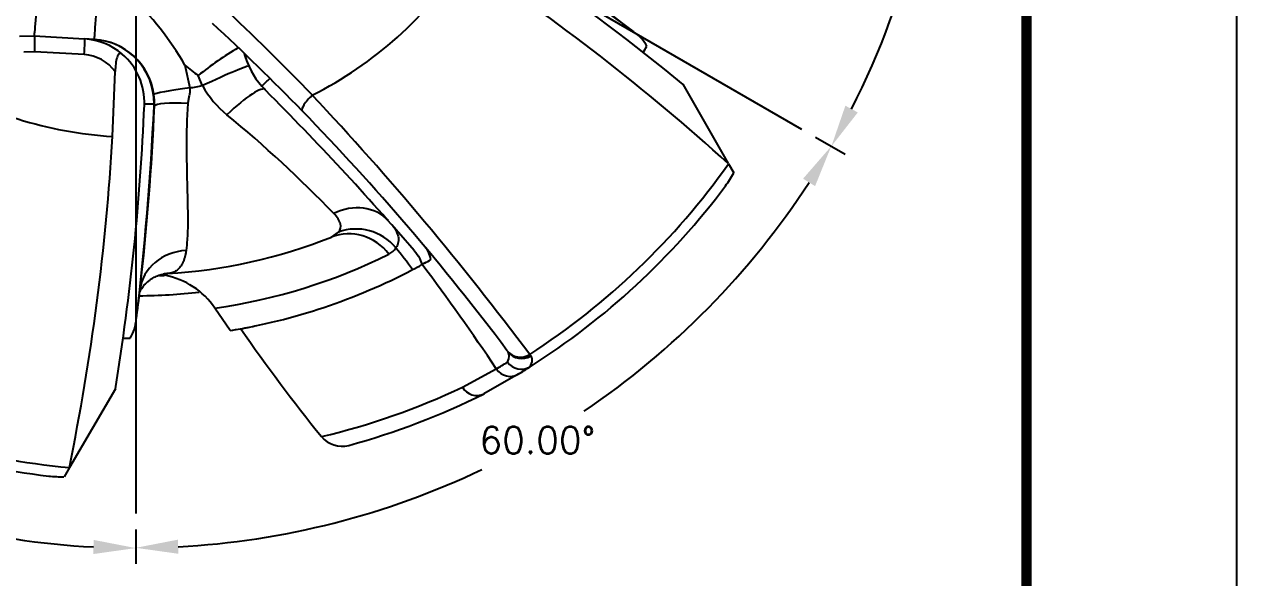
# Model space of a CAD drawing. Extents: x 25.7 to 69.7, y 0 to 17.
# Drawn here: x 66.079 to 69.655, y 2.505 to 4.137 of the extents above; entities that cross this region are included whole.
import ezdxf
from ezdxf.enums import TextEntityAlignment as Align

# ---------------------------------------------------------------- set-up
doc = ezdxf.new("R2010")
doc.units = 0
doc.header["$MEASUREMENT"] = 0
doc.linetypes.add('CENTER2', pattern=[1.125, 0.75, -0.125, 0.125, -0.125])
doc.layers.get('0').update_dxf_attribs({"linetype": 'CONTINUOUS'})
for name, color, linetype in [('CLine', 5, 'CENTER2'), ('Default', 7, 'CONTINUOUS'), ('ODG-42791R1', 7, 'CONTINUOUS'), ('Title Block', 7, 'CONTINUOUS')]:
    doc.layers.add(name, color=color, linetype=linetype)
doc.styles.add('RomanS', font='romans')
doc.dimstyles.get("Standard").update_dxf_attribs({"dimtxt": 0.078125, "dimasz": 0.125, "dimexe": 0.046875, "dimexo": 0.046875, "dimgap": 0.046875, "dimtad": 0, "dimtih": 1, "dimtoh": 1, "dimdec": 4, "dimzin": 4, "dimdsep": 46, "dimtxsty": 'RomanS', "dimcen": 0.09375, "dimclre": 9, "dimazin": 1, "dimtfac": 1, "dimtdec": 4, "dimtofl": 0, "dimtmove": 0, "dimatfit": 1, "dimfxl": 1, "dimtolj": 1, "dimtzin": 0, "dimarcsym": 0})

# ---------------------------------------------------------------- blocks, each defined once
blk = doc.blocks.new('SE')
at = {"layer": 'ODG-42791R1', "color": 7, "linetype": 'Continuous'}
for p, q in [((7.7847, 5.0987), (7.8282, 5.0999)), ((7.8282, 5.0999), (7.9767, 5.091)), ((8.005, 5.0893), (7.9767, 5.091)), ((8.005, 5.0893), (8.0057, 5.0893)), ((7.8296, 5.0529), (7.7974, 5.0518)), ((8.2727, 5.014), (8.2867, 4.9464)), ((8.0589, 4.8034), (8.0669, 4.9945)), ((8.3244, 4.9531), (8.3118, 4.983)), ((8.4989, 4.9515), (8.511, 4.9384)), ((9.8755, 4.7234), (9.742, 4.9571)), ((8.1813, 4.8928), (8.1815, 4.8994)), ((9.8757, 4.723), (9.8913, 4.6958)), ((8.7047, 4.5065), (8.7253, 4.5212)), ((8.2121, 4.3979), (8.2207, 4.3988)), ((8.9795, 4.4298), (8.9705, 4.4249)), ((8.214, 4.3939), (8.2004, 4.395)), ((8.4059, 4.2311), (8.3609, 4.2973)), ((9.2255, 4.1682), (9.2222, 4.1725)), ((9.2893, 4.1606), (9.2924, 4.1565)), ((9.2893, 4.1605), (9.2893, 4.1606)), ((9.091, 4.0639), (9.1907, 4.118)), ((9.2898, 4.1237), (9.2908, 4.1244)), ((9.2553, 4.1023), (9.1545, 4.0448)), ((8.0675, 4.0596), (7.9317, 3.8269)), ((7.9317, 3.8269), (7.9159, 3.7999))]:
    blk.add_line(p, q, dxfattribs=at)
for centre, radius, start, end in [((5.3111, -0.4621), 7, 50.72737, 60), ((4.3655, -1.8728), 8.7264, 53.17686, 57.36206), ((8.1277, 5.9586), 1.1572, 296.7327, 326.9226), ((5.4889, -0.1266), 6.5393, 47.86788, 56.50876), ((7.3631, 4.4701), 1.0598, 30.8762, 44.9606), ((3.0347, -0.5044), 7.8097, 44.04492, 46.767), ((5.1142, -0.7085), 7.3463, 52.40805, 53.10106), ((3.422, -0.1772), 7.25, 44.21574, 47.13372), ((7.9655, 4.9039), 0.1875, 49.3229, 86.5744), ((7.9938, 4.902), 0.1876, 359.1913, 86.5748), ((7.9945, 4.901), 0.1886, 8.029, 86.5958), ((9.5229, 5.0069), 0.1283, 54.5425, 55.4549), ((9.5229, 5.0069), 0.1283, 29.1381, 52.9616), ((4.3949, -56.713), 61.8613, 86.681699, 86.817229), ((7.9683, 4.9231), 0.1217, 35.9409, 86.5546), ((7.9655, 4.9039), 0.1875, 357.6137, 49.3229), ((8.8849, 4.2828), 0.9048, 120.1996, 129.2963), ((8.6861, 5.1169), 0.2486, 196.1794, 202.6399), ((8.6873, 5.1135), 0.2485, 195.1954, 220.7057), ((8.1277, 5.9586), 1.75, 328.7727, 329.4619), ((8.6936, 5.5066), 0.648, 229.4915, 233.9022), ((8.1277, 5.9586), 1.1572, 238.425, 266.5911), ((1.6301, 12.1289), 9.9346, 313.74106, 313.93409), ((8.1277, 5.9586), 1.0245, 278.9271, 281.0717), ((8.5816, 5.0956), 0.294, 208.9859, 230.9034), ((2.3984, -1.1731), 8.6438, 40.73008, 44.99433), ((8.4371, 16.124), 11.2276, 268.55015, 268.69544), ((7.9938, 4.9011), 0.1893, 357.7139, 7.9931), ((2.0619, -1.2488), 9.0275, 36.81278, 43.14855), ((1.1589, 5.1875), 7, 350.7277, 357.61374), ((-0.5154, 5.2991), 8.7062, 353.17339, 357.32507), ((0.2252, 5.2492), 7.9656, 353.53564, 357.44042), ((8.1914, 4.8702), 0.0248, 110.0069, 114.1723), ((6.0679, 2.034), 3.6673, 43.8762, 50.5891), ((3.422, -0.1772), 7.25, 36.86749, 44.21574), ((1.16, 5.2058), 6.9106, 348.49084, 356.66236), ((8.1277, 5.9586), 2.1406, 302.8652, 324.7455), ((9.5705, 4.8742), 0.3671, 323.8538, 330.9104), ((8.1277, 5.9586), 2.1719, 302.3798, 323.2052), ((8.1277, 5.9586), 1.5625, 273.4119, 291.67), ((8.8518, 4.5009), 0.05, 296.4025, 329.0885), ((3.5009, 0.2803), 6.833, 37.19387, 37.87398), ((8.9177, 4.4254), 0.0818, 10.5664, 44.0655), ((8.1282, 5.9575), 1.6764, 277.9812, 296.4191), ((8.1277, 5.9586), 1.75, 299.1252, 299.8256), ((8.1212, 5.9785), 1.7705, 279.2546, 297.6984), ((7.0598, 8.0138), 4.0659, 297.6088, 298.0298), ((3.8351, 0.5433), 6.4391, 33.72177, 37.08367), ((8.1277, 5.9586), 1.5671, 272.5705, 273.1569), ((8.1693, 4.1658), 0.2324, 34.4604, 78.9196), ((0.8471, 5.2349), 7.3463, 352.40805, 353.10105), ((8.1277, 5.9586), 1.625, 270.3529, 276.6111), ((8.0012, 4.2744), 0.1283, 329.1381, 355.4549), ((8.127, 5.9578), 1.7491, 279.1741, 280.2131), ((8.1204, 5.9795), 1.7716, 280.299, 281.8694), ((12.948, 7.3612), 5.4874, 214.7112, 218.8599), ((8.1277, 5.9586), 1.75, 268.7727, 269.4619), ((9.2622, 4.2025), 0.05, 216.8615, 302.8631), ((7.6412, 6.7553), 3.0588, 300.4359, 301.1551), ((9.2644, 4.1671), 0.0502, 215.8948, 300.3205), ((8.144, 5.9323), 2.141, 301.2683, 302.3877), ((8.1277, 5.9586), 2.1406, 243.1864, 264.7455), ((8.187, 5.9792), 2.1179, 283.3219, 295.2653), ((8.1869, 5.981), 2.1646, 285.231, 296.5565), ((9.1329, 4.088), 0.0483, 209.8801, 296.6363), ((8.1277, 5.9586), 2.1719, 242.706, 263.2052), ((8.736, 3.9701), 0.0801, 220.3794, 284.1494), ((7.91, 4.1669), 0.3671, 263.8538, 270.9104)]:
    blk.add_arc(centre, radius, start, end, dxfattribs=at)
for centre, major_axis, ratio, start_param, end_param in [((7.8372, 5.2497), (0.009, 0.1497), 0.01411, 3.141593, 4.753679), ((8.0146, 5.239), (0.009, 0.1497), 0.004188, 3.141593, 4.755821), ((7.8245, 5.0375), (0.0037, 0.0624), 0.068264, 4.965315, 6.283185), ((7.973, 5.0286), (0.0037, 0.0624), 0.028085, 4.972712, 6.283185), ((8.3257, 4.9467), (-0.1356, -0.064), 0.042289, 3.139822, 4.701688), ((8.2874, 4.9418), (-0.1062, -0.0145), 0.043611, 4.713255, 6.268153), ((8.4041, 4.8354), (-0.1059, -0.1062), 0.189248, 3.127105, 4.597992), ((8.2828, 4.8889), (-0.0999, 0.0044), 0.119883, 4.735186, 6.268265), ((8.654, 4.9135), (-0.0358, -0.0349), 0.247613, 4.634555, 6.283185), ((8.7634, 4.4527), (-0.1131, -0.0985), 0.880774, 3.183731, 4.43082), ((8.7823, 4.3841), (0.1205, -0.0894), 0.962344, 1.328791, 2.585982), ((8.7601, 4.3671), (0.0554, -0.1394), 0.961425, 1.845413, 3.141593), ((8.2891, 4.3344), (-0.149, 0.017), 0.882833, 4.900648, 6.275654), ((8.2351, 4.2497), (0.023, -0.1482), 0.959405, 3.046841, 3.141603), ((8.2351, 4.2497), (0.023, -0.1482), 0.959405, 3.141603, 3.170143), ((9.2655, 4.1981), (-0.04, -0.03), 0.992241, 0, 1.502401), ((9.2293, 4.1451), (-0.026, 0.0427), 0.942352, 1.632896, 3.141593)]:
    blk.add_ellipse(centre, major_axis=major_axis, ratio=ratio, start_param=start_param, end_param=end_param, dxfattribs=at)
for points, knots in [([(8.0877, 5.0461), (8.0863, 5.0473), (8.0848, 5.0481), (8.0819, 5.0486), (8.0805, 5.0483), (8.0778, 5.0466), (8.0765, 5.0452), (8.0742, 5.0415), (8.0732, 5.0392), (8.0705, 5.0312), (8.0692, 5.0244), (8.0676, 5.0101), (8.0671, 5.0024), (8.0669, 4.9945)], [0, 0, 0, 0, 0.125, 0.125, 0.25, 0.25, 0.375, 0.375, 0.5, 0.5, 0.75, 0.75, 1, 1, 1, 1]), ([(8.2867, 4.9464), (8.2868, 4.9456), (8.287, 4.9438), (8.2871, 4.941), (8.287, 4.938), (8.2868, 4.9343), (8.2861, 4.9294), (8.2851, 4.9237), (8.2838, 4.9178), (8.2826, 4.9121), (8.2816, 4.9065), (8.2812, 4.9027), (8.2811, 4.901)], [0, 0, 0, 0, 0.057585, 0.118122, 0.181816, 0.248847, 0.362931, 0.501958, 0.628607, 0.754197, 0.886998, 1, 1, 1, 1]), ([(8.2811, 4.901), (8.2806, 4.8937), (8.2795, 4.8786), (8.2784, 4.8557), (8.2775, 4.8293), (8.277, 4.7992), (8.277, 4.7527), (8.278, 4.6999), (8.2794, 4.6416), (8.2805, 4.5979), (8.2809, 4.5651), (8.2808, 4.5332), (8.2798, 4.4994), (8.2772, 4.4771), (8.276, 4.4669)], [0, 0, 0, 0, 0.040602, 0.083185, 0.127764, 0.188443, 0.254077, 0.397357, 0.505385, 0.629911, 0.701635, 0.753724, 0.886965, 1, 1, 1, 1]), ([(8.7253, 4.5212), (8.7314, 4.5284), (8.7332, 4.5365), (8.7303, 4.5479), (8.7294, 4.5503), (8.7272, 4.5551), (8.7258, 4.5576), (8.7209, 4.5652), (8.7167, 4.5704), (8.7115, 4.5758)], [0, 0, 0, 0, 0.5, 0.5, 0.625, 0.625, 0.75, 0.75, 1, 1, 1, 1]), ([(8.8867, 4.5386), (8.8889, 4.5355), (8.8909, 4.5324), (8.8948, 4.5259), (8.8965, 4.5225), (8.8993, 4.5158), (8.9004, 4.5126), (8.9041, 4.4968), (8.902, 4.4855), (8.8947, 4.4752)], [0.1407798, 0.1407798, 0.1407798, 0.1407798, 0.25, 0.25, 0.375, 0.375, 0.5, 0.5, 1, 1, 1, 1]), ([(8.276, 4.4669), (8.2757, 4.4653), (8.2752, 4.4621), (8.2744, 4.4576), (8.2735, 4.4533), (8.2724, 4.4491), (8.2713, 4.4451), (8.2701, 4.4413), (8.2689, 4.4377), (8.2675, 4.4342), (8.266, 4.431), (8.2645, 4.4278), (8.2629, 4.4249), (8.2611, 4.4221), (8.2588, 4.4187), (8.2556, 4.4148), (8.2514, 4.4107), (8.247, 4.4072), (8.2421, 4.4044), (8.237, 4.4021), (8.2315, 4.4004), (8.2276, 4.3997), (8.2257, 4.3993)], [0, 0, 0, 0, 0.039181, 0.078175, 0.116986, 0.155615, 0.194064, 0.232335, 0.270432, 0.308356, 0.346108, 0.383693, 0.421112, 0.458366, 0.49546, 0.568228, 0.640736, 0.713002, 0.785044, 0.85688, 0.928526, 1, 1, 1, 1]), ([(8.9485, 4.4669), (8.9552, 4.459), (8.9605, 4.4516), (8.966, 4.4411), (8.9674, 4.4377), (8.9696, 4.4311), (8.9702, 4.4279), (8.9705, 4.4249)], [0, 0, 0, 0, 0.5, 0.5, 0.75, 0.75, 1, 1, 1, 1]), ([(8.1387, 4.3426), (8.1391, 4.3437), (8.1403, 4.3467), (8.1429, 4.3519), (8.1468, 4.3579), (8.1506, 4.3629), (8.1542, 4.3671), (8.1578, 4.3707), (8.1624, 4.375), (8.1693, 4.3805), (8.1793, 4.387), (8.1931, 4.3935), (8.2022, 4.3958), (8.2081, 4.3972)], [0.2114653, 0.2114653, 0.2114653, 0.2114653, 0.2656487, 0.3617633, 0.4359684, 0.4974914, 0.5473674, 0.5856901, 0.6260091, 0.6880926, 0.771737, 0.8761658, 1, 1, 1, 1])]:
    blk.add_open_spline(points, degree=3, knots=knots, dxfattribs=at)
for points in [[(9.2237, 4.1376), (9.2299, 4.1512), (9.2305, 4.1615), (9.2255, 4.1682)], [(9.2924, 4.1565), (9.2977, 4.1494), (9.2969, 4.1384), (9.2898, 4.1237)]]:
    blk.add_open_spline(points, degree=3, dxfattribs=at)
blk = doc.blocks.new('*D587')
at = {"layer": 'CLine', "color": 9, "linetype": 'ByBlock', "lineweight": -2, "transparency": 16777216}
for p, q in [((64.3108, 5.9398), (64.2182, 5.983)), ((64.4041, 3.8047), (64.3155, 3.7536))]:
    blk.add_line(p, q, dxfattribs=at)
at = {"layer": 'CLine', "color": 0, "linetype": 'ByBlock', "lineweight": -2, "transparency": 16777216}
for start, end in [(158.0228, 180.4213), (184.582, 206.9772)]:
    blk.add_arc((66.4082, 4.9618), 2.3696, start, end, dxfattribs=at)
at = {"layer": 'CLine', "color": 0, "linetype": 'ByBlock', "transparency": 16777216}
for points in [[(64.1917, 5.8569), (64.23, 5.8403), (64.2607, 5.9632)], [(64.3148, 3.8968), (64.2782, 3.8769), (64.3561, 3.777)]]:
    blk.add_solid(points, dxfattribs=at)
at = {"layer": 'CLine', "color": 0, "linetype": 'ByBlock', "transparency": 16777216, "insert": (64.0409, 4.8584), "char_height": 0.07812, "attachment_point": 5, "style": 'RomanS'}
blk.add_mtext('\\A1;55.00°', dxfattribs=at)
blk = doc.blocks.new('*D588')
at = {"layer": 'CLine', "color": 9, "linetype": 'ByBlock', "lineweight": -2, "transparency": 16777216}
for p, q in [((64.4041, 3.8047), (64.316, 3.7538)), ((66.4082, 2.6476), (66.4082, 2.5459))]:
    blk.add_line(p, q, dxfattribs=at)
at = {"layer": 'CLine', "color": 0, "linetype": 'ByBlock', "lineweight": -2, "transparency": 16777216}
for start, end in [(213.0235, 236.0731), (244.4621, 266.9765)]:
    blk.add_arc((66.4082, 4.9618), 2.3691, start, end, dxfattribs=at)
at = {"layer": 'CLine', "color": 0, "linetype": 'ByBlock', "transparency": 16777216}
for points in [[(64.4042, 3.6598), (64.4397, 3.6816), (64.3566, 3.7773)], [(66.2838, 2.6169), (66.2827, 2.5752), (66.4082, 2.5928)]]:
    blk.add_solid(points, dxfattribs=at)
at = {"layer": 'CLine', "color": 0, "linetype": 'ByBlock', "transparency": 16777216, "insert": (65.2237, 2.9101), "char_height": 0.07812, "attachment_point": 5, "style": 'RomanS'}
blk.add_mtext('\\A1;60.00°', dxfattribs=at)
blk = doc.blocks.new('*D589')
at = {"layer": 'CLine', "color": 9, "linetype": 'ByBlock', "lineweight": -2, "transparency": 16777216}
for p, q in [((68.4124, 3.8047), (68.4998, 3.7542)), ((66.4082, 2.6476), (66.4082, 2.5467))]:
    blk.add_line(p, q, dxfattribs=at)
at = {"layer": 'CLine', "color": 0, "linetype": 'ByBlock', "lineweight": -2, "transparency": 16777216}
for start, end in [(303.9282, 326.9755), (273.0245, 295.5363)]:
    blk.add_arc((66.4082, 4.9618), 2.3683, start, end, dxfattribs=at)
at = {"layer": 'CLine', "color": 0, "linetype": 'ByBlock', "transparency": 16777216}
for points in [[(68.3761, 3.682), (68.4116, 3.6602), (68.4592, 3.7777)], [(66.5337, 2.576), (66.5326, 2.6177), (66.4082, 2.5936)]]:
    blk.add_solid(points, dxfattribs=at)
at = {"layer": 'CLine', "color": 0, "linetype": 'ByBlock', "transparency": 16777216, "insert": (67.5924, 2.9108), "char_height": 0.07812, "attachment_point": 5, "style": 'RomanS'}
blk.add_mtext('\\A1;60.00°', dxfattribs=at)
blk = doc.blocks.new('*D590')
at = {"layer": 'CLine', "color": 9, "linetype": 'ByBlock', "lineweight": -2, "transparency": 16777216}
for p, q in [((68.3039, 6.2892), (68.3869, 6.3473)), ((68.4124, 3.8047), (68.5002, 3.754))]:
    blk.add_line(p, q, dxfattribs=at)
at = {"layer": 'CLine', "color": 0, "linetype": 'ByBlock', "lineweight": -2, "transparency": 16777216}
for start, end in [(4.5828, 31.976), (333.024, 0.4205)]:
    blk.add_arc((66.4082, 4.9618), 2.3687, start, end, dxfattribs=at)
at = {"layer": 'CLine', "color": 0, "linetype": 'ByBlock', "transparency": 16777216}
for points in [[(68.4001, 6.2047), (68.4349, 6.2277), (68.3485, 6.3204)], [(68.5375, 3.8774), (68.5009, 3.8973), (68.4596, 3.7775)]]:
    blk.add_solid(points, dxfattribs=at)
at = {"layer": 'CLine', "color": 0, "linetype": 'ByBlock', "transparency": 16777216, "insert": (68.7747, 5.0651), "char_height": 0.07812, "attachment_point": 5, "style": 'RomanS'}
blk.add_mtext('\\A1;65.00°', dxfattribs=at)
blk = doc.blocks.new('COT_cblock')
at = {"layer": 'Title Block', "color": 8}
blk.add_lwpolyline([(0, 0), (22, 0), (22, 17), (0, 17)], close=True, dxfattribs=at)
at = {"layer": 'Title Block', "const_width": 0.03}
blk.add_lwpolyline([(21.38, 16.25), (0.62, 16.25), (0.62, 0.75), (21.38, 0.75)], close=True, dxfattribs=at)
at = {"layer": 'Title Block', "color": 1, "style": 'RomanS', "flags": 8}
for tag, p in [('FNAME', (0.37, 3.75)), ('REVDATE', (0.37, 2.25)), ('USER', (0.37, 0.75))]:
    blk.add_attdef(tag, text='', height=0.047, rotation=90, dxfattribs=at).set_placement(p, align=Align.BOTTOM_LEFT)
at = {"layer": 'Title Block', "color": 3, "style": 'RomanS', "flags": 8}
for tag, height, p in [('DRAWN', 0.11, (16.9503, 1.9844)), ('TITL1', 0.125, (19.587, 1.6835)), ('TITL2', 0.094, (19.587, 1.5143)), ('TITL3', 0.094, (19.587, 1.3739))]:
    blk.add_attdef(tag, text='', height=height, dxfattribs=at).set_placement(p, align=Align.MIDDLE_CENTER)
for tag, p in [('DDATE', (16.6059, 1.6718)), ('CHECK', (16.6059, 1.406)), ('MATRL', (16.6059, 1.1487)), ('PDATE', (16.6059, 0.8829)), ('SCALE', (18.1459, 0.8555)), ('SHEET', (20.2553, 0.8555))]:
    blk.add_attdef(tag, text='', height=0.094, dxfattribs=at).set_placement(p, align=Align.MIDDLE_LEFT)
for tag, p in [('FSCM#', (18.5872, 1.1213)), ('DWG#', (20.0595, 1.1213)), ('REV#', (21.2197, 1.1213))]:
    blk.add_attdef(tag, text='', height=0.094, dxfattribs=at).set_placement(p, align=Align.TOP_CENTER)

msp = doc.modelspace()

# ---------------------------------------------------------------- linework, layer by layer
at = {"layer": 'CLine', "linetype": 'ByBlock'}
for q in [(66.40824, 2.69446), (68.37182, 3.82813)]:
    msp.add_line((66.40824, 4.96181), q, dxfattribs=at)

# ---------------------------------------------------------------- block references
msp.add_blockref('COT_cblock', (47.65517, 0))
at = {"layer": 'Default'}
msp.add_blockref('SE', (58.28055, -0.99676), dxfattribs=at)

# ---------------------------------------------------------------- dimensions: what is measured, and where the dimension line sits
at = {"layer": 'CLine', "linetype": 'ByBlock'}
for base, line1, line2, picture, middle in [((68.75191, 4.61851), ((66.40824, 4.96181), (68.26554, 6.2623)), ((66.40824, 4.96181), (68.37182, 3.82813)), '*D590', (68.77466, 5.06513)), ((64.05467, 5.2369), ((66.40824, 4.96181), (64.44466, 3.82813)), ((66.40824, 4.96181), (64.35333, 5.92003)), '*D587', (64.04091, 4.85845)), ((64.88544, 3.14701), ((66.40824, 4.96181), (66.40824, 2.69446)), ((66.40824, 4.96181), (64.44466, 3.82813)), '*D588', (65.22371, 2.91014)), ((67.21823, 2.73637), ((66.40824, 4.96181), (68.37182, 3.82813)), ((66.40824, 4.96181), (66.40824, 2.69446)), '*D589', (67.59237, 2.91084))]:
    dim = msp.add_angular_dim_2l(base=base, line1=line1, line2=line2, dimstyle='Standard', dxfattribs=at)
    dim.commit()
    dim.dimension.update_dxf_attribs({"geometry": picture, "text_midpoint": middle})

doc.saveas('drawing.dxf')
